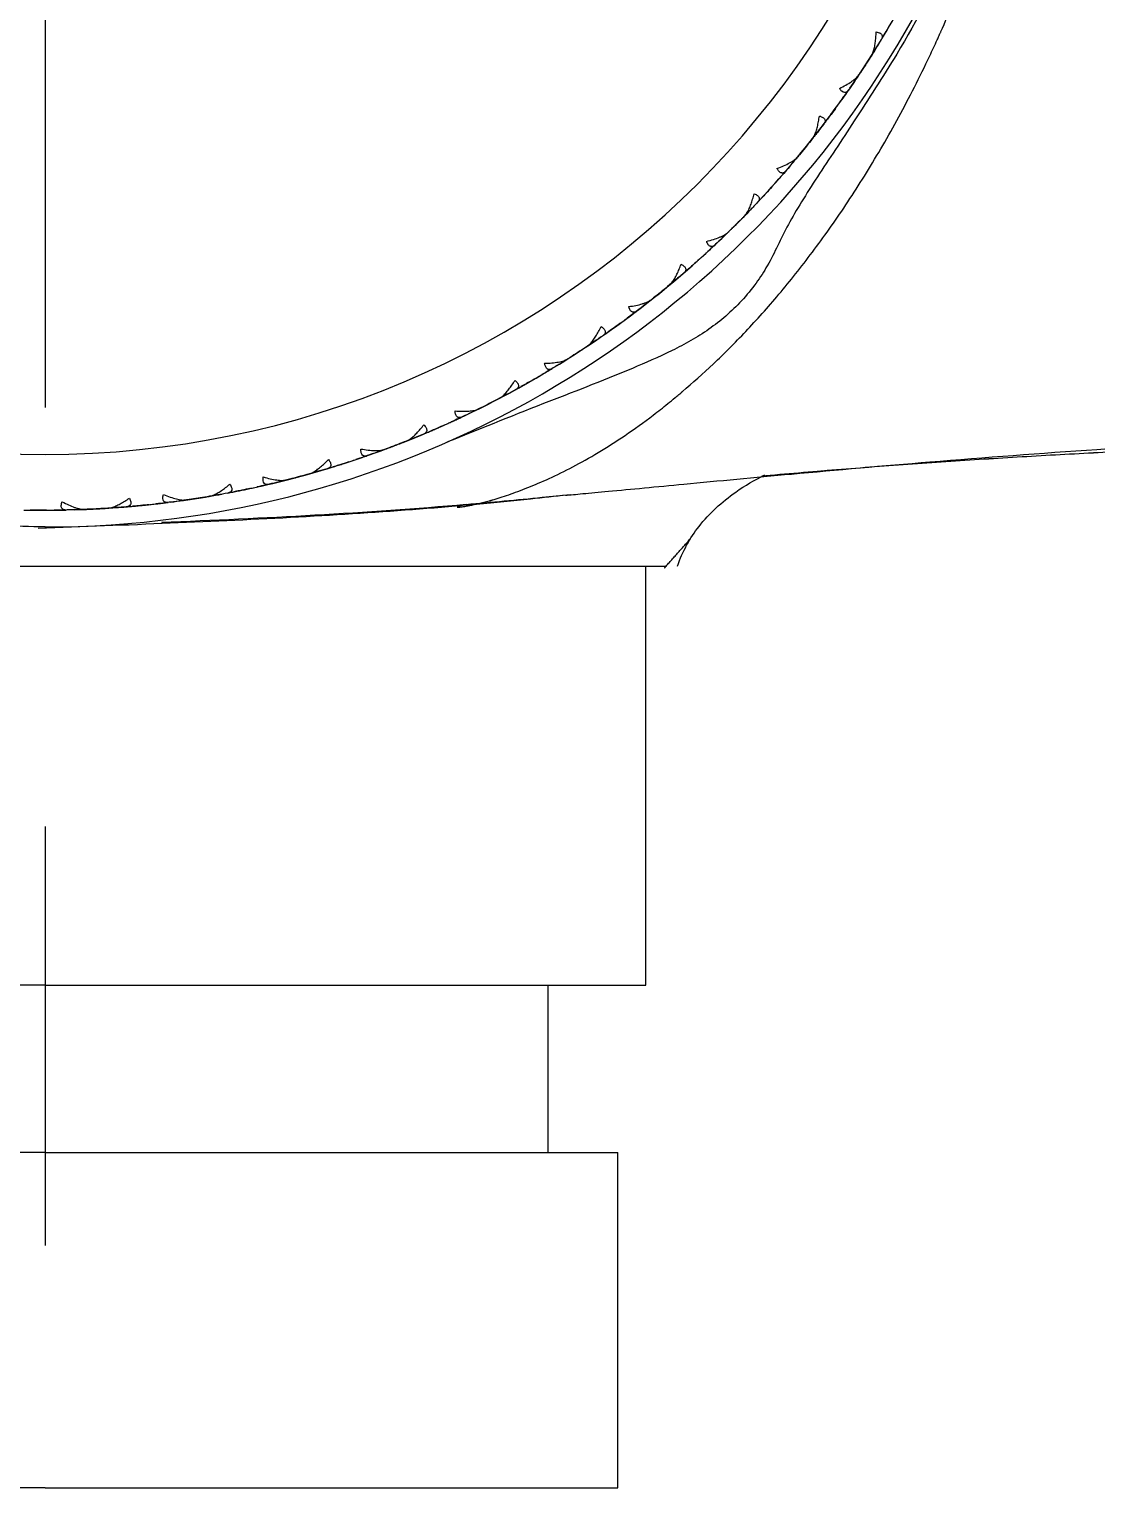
# Model space of a CAD drawing. Extents: x 6453 to 7582, y 0 to 827.
# Drawn here: x 7143.79 to 7162.87, y 182.26 to 208.37 of the extents above; entities that cross this region are included whole.
import ezdxf

# ---------------------------------------------------------------- set-up
doc = ezdxf.new("R2010")
doc.units = 0
doc.header["$LTSCALE"] = 30
doc.header["$MEASUREMENT"] = 0
doc.header["$PDMODE"] = 3
doc.header["$PDSIZE"] = -10
doc.linetypes.add('CENTER', pattern=[2, 1.25, -0.25, 0.25, -0.25])
doc.layers.get('0').update_dxf_attribs({"linetype": 'CONTINUOUS'})
doc.layers.get('DEFPOINTS').update_dxf_attribs({"linetype": 'CONTINUOUS'})
doc.layers.add('1', color=7, linetype='CONTINUOUS')
doc.layers.add('DEF_LAYER_ASSEM_MEMBER', color=7, linetype='CONTINUOUS')
doc.styles.add('Daelim Dimension', font='')
doc.styles.get('Daelim Dimension').set_extended_font_data('나눔고딕')
doc.dimstyles.new('DEFAULT', dxfattribs={"dimscale": 2, "dimtxt": 2, "dimasz": 2, "dimexe": 0, "dimexo": 2, "dimgap": 1, "dimtad": 1, "dimdec": 1, "dimzin": 9, "dimdsep": 46, "dimtxsty": 'Daelim Dimension', "dimcen": 0.5, "dimclrd": 252, "dimclre": 252, "dimclrt": 3, "dimadec": 1, "dimazin": 0, "dimtfac": 1, "dimtdec": 1, "dimtix": 1, "dimtmove": 0, "dimatfit": 3, "dimfxl": 1, "dimtolj": 1, "dimtzin": 1, "dimlwd": 9, "dimlwe": 9, "dimarcsym": 0})

# ---------------------------------------------------------------- blocks, each defined once
blk = doc.blocks.new('*D50')
at = {"color": 5, "lineweight": 9, "ltscale": 0.5, "transparency": 16777216}
for p, q in [((7047.784, 198.667), (7047.784, 115.279)), ((7252.562, 152.942), (7252.562, 115.279)), ((7051.784, 117.279), (7248.562, 117.279))]:
    blk.add_line(p, q, dxfattribs=at)
at = {"color": 5, "ltscale": 0.5, "transparency": 16777216}
for points in [[(7051.784, 117.946), (7051.784, 116.612), (7047.784, 117.279)], [(7248.562, 117.946), (7248.562, 116.612), (7252.562, 117.279)]]:
    blk.add_solid(points, dxfattribs=at)
at = {"layer": 'DEFPOINTS', "color": 0, "ltscale": 0.5, "transparency": 16777216}
for p in [(7047.784, 202.667), (7252.562, 156.942), (7252.562, 117.279)]:
    blk.add_point(p, dxfattribs=at)
at = {"color": 7, "ltscale": 0.5, "transparency": 16777216, "insert": (7150.173, 124.723), "char_height": 10, "attachment_point": 5, "style": 'Daelim Dimension'}
blk.add_mtext('\\A1;205', dxfattribs=at)
blk = doc.blocks.new('*D52')
at = {"color": 5, "lineweight": 9, "ltscale": 0.5, "transparency": 16777216}
for p, q in [((7047.784, 198.667), (7047.784, 150.905)), ((7144.072, 177.263), (7144.072, 150.905)), ((7051.784, 152.905), (7140.072, 152.905))]:
    blk.add_line(p, q, dxfattribs=at)
at = {"color": 5, "ltscale": 0.5, "transparency": 16777216}
for points in [[(7051.784, 153.572), (7051.784, 152.238), (7047.784, 152.905)], [(7140.072, 153.572), (7140.072, 152.238), (7144.072, 152.905)]]:
    blk.add_solid(points, dxfattribs=at)
at = {"layer": 'DEFPOINTS', "color": 0, "ltscale": 0.5, "transparency": 16777216}
for p in [(7047.784, 202.667), (7144.072, 181.263), (7144.072, 152.905)]:
    blk.add_point(p, dxfattribs=at)
at = {"color": 7, "ltscale": 0.5, "transparency": 16777216, "insert": (7095.928, 160.348), "char_height": 10, "attachment_point": 5, "style": 'Daelim Dimension'}
blk.add_mtext('\\A1;96', dxfattribs=at)

msp = doc.modelspace()

# ---------------------------------------------------------------- linework, layer by layer
at = {"layer": '1', "color": 7, "linetype": 'Continuous', "lineweight": 18}
for p, q in [((7144.073, 199.463), (7144.072, 199.463)), ((7144.072, 198.763), (7154.822, 198.763)), ((7154.822, 191.263), (7154.822, 198.763)), ((7144.072, 191.263), (7133.322, 191.263)), ((7144.072, 191.263), (7154.822, 191.263)), ((7153.072, 188.263), (7153.072, 191.263)), ((7144.072, 188.263), (7133.822, 188.263)), ((7144.072, 188.263), (7154.322, 188.263)), ((7154.322, 182.263), (7154.322, 188.263)), ((7144.072, 182.263), (7133.822, 182.263)), ((7144.072, 182.263), (7154.322, 182.263))]:
    msp.add_line(p, q, dxfattribs=at)
at = {"layer": '1', "color": 7, "linetype": 'Continuous', "lineweight": 13}
msp.add_arc((7144.072, 217.263), 16.5, 180, 0, dxfattribs=at)
at = {"layer": '1', "color": 7, "linetype": 'Continuous', "lineweight": 18}
for start, end in [(325.3809, 330.615), (319.2413, 324.855), (313.3772, 318.6169), (301.3763, 312.8569), (289.3753, 300.8559), (281.0081, 288.8578), (277.3716, 280.4175), (269.0859, 270), (271.7381, 276.8569)]:
    msp.add_arc((7144.072, 217.263), 17.5, start, end, dxfattribs=at)
msp.add_ellipse((7144.072, 217.263), major_axis=(14.737, 9.983), ratio=1, start_param=4.116945, end_param=7.258595, dxfattribs=at)
msp.add_rational_spline([(7144.071, 199.463), (7126.272, 199.464), (7126.272, 217.264), (7126.272, 235.063), (7144.072, 235.063)], [1, 0.707115444156, 1, 0.707115444156, 1], degree=2, knots=[0, 0, 0, 0.5, 0.5, 1, 1, 1], dxfattribs=at)
at = {"layer": '1', "color": 7, "linetype": 'Continuous', "lineweight": 13}
msp.add_open_spline([(7151.607, 199.862), (7151.596, 199.861), (7151.586, 199.859), (7151.566, 199.855), (7151.557, 199.853), (7151.54, 199.849), (7151.532, 199.847), (7151.517, 199.844), (7151.51, 199.842), (7151.491, 199.838), (7151.481, 199.835), (7151.464, 199.83), (7151.445, 199.823), (7151.444, 199.819), (7151.458, 199.817), (7151.472, 199.818), (7151.516, 199.822), (7151.545, 199.826), (7151.617, 199.837), (7151.66, 199.845), (7151.758, 199.865), (7151.813, 199.878), (7151.905, 199.901), (7151.953, 199.913), (7152.013, 199.93), (7152.044, 199.939), (7152.06, 199.943), (7152.068, 199.945), (7152.072, 199.947), (7152.074, 199.947), (7152.075, 199.947), (7152.075, 199.948), (7152.075, 199.948), (7152.076, 199.948), (7152.076, 199.948), (7152.076, 199.948), (7152.165, 199.974), (7152.263, 200.005), (7152.475, 200.077), (7152.589, 200.119), (7152.952, 200.264), (7153.222, 200.386), (7153.807, 200.694), (7154.121, 200.88), (7154.615, 201.215), (7154.783, 201.336), (7155.041, 201.533), (7155.171, 201.634), (7155.324, 201.76), (7155.401, 201.824), (7155.44, 201.857), (7155.459, 201.873), (7155.469, 201.881), (7155.473, 201.885), (7155.476, 201.887), (7155.477, 201.888), (7155.658, 202.042), (7155.843, 202.207), (7156.221, 202.565), (7156.414, 202.757), (7156.805, 203.171), (7157.004, 203.393), (7157.402, 203.865), (7157.602, 204.117), (7158.002, 204.65), (7158.202, 204.931), (7158.598, 205.526), (7158.794, 205.839), (7159.181, 206.497), (7159.372, 206.841), (7159.651, 207.382), (7159.743, 207.566), (7159.879, 207.849), (7159.946, 207.992), (7160.024, 208.161), (7160.063, 208.246), (7160.082, 208.289), (7160.092, 208.31), (7160.096, 208.321), (7160.099, 208.326), (7160.1, 208.329), (7160.101, 208.331), (7160.101, 208.331), (7160.101, 208.331), (7160.101, 208.332), (7160.251, 208.668), (7160.393, 209.01), (7160.661, 209.705), (7160.786, 210.058), (7161.021, 210.773), (7161.13, 211.136), (7161.331, 211.87), (7161.423, 212.241), (7161.59, 212.992), (7161.665, 213.372), (7161.796, 214.138), (7161.853, 214.524), (7161.921, 215.108), (7161.942, 215.303), (7161.977, 215.695), (7161.992, 215.891), (7162.01, 216.187), (7162.015, 216.285), (7162.024, 216.483), (7162.028, 216.583), (7162.033, 216.732), (7162.034, 216.781), (7162.037, 216.881), (7162.038, 216.93), (7162.04, 217.08), (7162.041, 217.179), (7162.042, 217.281)], degree=3, knots=[0, 0, 0, 0, 0.007812, 0.007812, 0.015625, 0.015625, 0.023437, 0.023437, 0.03125, 0.03125, 0.046875, 0.046875, 0.0625, 0.09375, 0.09375, 0.125, 0.125, 0.15625, 0.15625, 0.1875, 0.1875, 0.21875, 0.21875, 0.234375, 0.242187, 0.246094, 0.248047, 0.249023, 0.249512, 0.249756, 0.249878, 0.249939, 0.249969, 0.249985, 0.249985, 0.25, 0.25, 0.28125, 0.28125, 0.3125, 0.3125, 0.375, 0.375, 0.4375, 0.4375, 0.46875, 0.46875, 0.484375, 0.492188, 0.496094, 0.498047, 0.499023, 0.499512, 0.499756, 0.499756, 0.5, 0.5, 0.53125, 0.53125, 0.5625, 0.5625, 0.59375, 0.59375, 0.625, 0.625, 0.65625, 0.65625, 0.6875, 0.6875, 0.71875, 0.71875, 0.734375, 0.734375, 0.742188, 0.746094, 0.748047, 0.749023, 0.749512, 0.749756, 0.749878, 0.749939, 0.749969, 0.749985, 0.749985, 0.75, 0.75, 0.78125, 0.78125, 0.8125, 0.8125, 0.84375, 0.84375, 0.875, 0.875, 0.90625, 0.90625, 0.9375, 0.9375, 0.953125, 0.953125, 0.96875, 0.96875, 0.976563, 0.976563, 0.984375, 0.984375, 0.988281, 0.988281, 0.992188, 0.992188, 1, 1, 1, 1], dxfattribs=at)
at = {"layer": '1', "color": 7, "linetype": 'Continuous', "lineweight": 18}
for points, knots in [([(7161.456, 213.438), (7161.35, 212.932), (7161.042, 211.715), (7160.381, 209.839), (7159.452, 208.123), (7158.574, 206.759), (7157.877, 205.721), (7157.322, 204.833), (7157.057, 204.198), (7156.672, 203.638), (7156.27, 203.247), (7155.958, 203.002), (7155.622, 202.789), (7155.149, 202.546), (7154.233, 202.148), (7152.845, 201.621), (7151.803, 201.197), (7151.273, 200.986)], [0, 0, 0, 0, 0.079195, 0.192437, 0.301518, 0.373948, 0.438981, 0.502172, 0.568053, 0.621801, 0.643721, 0.663576, 0.68283, 0.703027, 0.748854, 0.861425, 1, 1, 1, 1]), ([(7158.943, 208.325), (7158.969, 208.321), (7158.99, 208.314), (7159.016, 208.302), (7159.023, 208.297), (7159.036, 208.287), (7159.041, 208.281), (7159.052, 208.263), (7159.055, 208.25), (7159.052, 208.228), (7159.05, 208.22), (7159.044, 208.205), (7159.04, 208.197), (7159.035, 208.188)], [0, 0, 0, 0, 0.25, 0.25, 0.375, 0.375, 0.5, 0.5, 0.75, 0.75, 0.875, 0.875, 1, 1, 1, 1]), ([(7158.286, 207.314), (7158.326, 207.333), (7158.364, 207.353), (7158.436, 207.394), (7158.469, 207.414), (7158.514, 207.444), (7158.528, 207.455), (7158.555, 207.475), (7158.567, 207.485), (7158.601, 207.516), (7158.619, 207.536), (7158.632, 207.555)], [0, 0, 0, 0, 0.25, 0.25, 0.5, 0.5, 0.625, 0.625, 0.75, 0.75, 1, 1, 1, 1]), ([(7158.448, 207.285), (7158.437, 207.269), (7158.426, 207.257), (7158.407, 207.246), (7158.4, 207.243), (7158.39, 207.241), (7158.387, 207.241), (7158.38, 207.24), (7158.377, 207.241), (7158.359, 207.243), (7158.345, 207.25), (7158.323, 207.268), (7158.315, 207.276), (7158.304, 207.289), (7158.3, 207.293), (7158.293, 207.303), (7158.289, 207.308), (7158.286, 207.314)], [0, 0, 0, 0, 0.25, 0.25, 0.375, 0.375, 0.4375, 0.4375, 0.5, 0.5, 0.75, 0.75, 0.875, 0.875, 0.9375, 0.9375, 1, 1, 1, 1]), ([(7157.927, 206.82), (7157.952, 206.813), (7157.973, 206.804), (7157.997, 206.789), (7158.004, 206.783), (7158.015, 206.772), (7158.02, 206.766), (7158.029, 206.747), (7158.03, 206.733), (7158.026, 206.712), (7158.023, 206.704), (7158.015, 206.689), (7158.01, 206.682), (7158.005, 206.674)], [0, 0, 0, 0, 0.25, 0.25, 0.375, 0.375, 0.5, 0.5, 0.75, 0.75, 0.875, 0.875, 1, 1, 1, 1]), ([(7157.168, 205.882), (7157.21, 205.898), (7157.25, 205.914), (7157.325, 205.946), (7157.36, 205.963), (7157.408, 205.989), (7157.424, 205.997), (7157.452, 206.015), (7157.466, 206.024), (7157.502, 206.05), (7157.523, 206.068), (7157.537, 206.086)], [0, 0, 0, 0, 0.25, 0.25, 0.5, 0.5, 0.625, 0.625, 0.75, 0.75, 1, 1, 1, 1]), ([(7157.327, 205.837), (7157.314, 205.822), (7157.301, 205.812), (7157.281, 205.802), (7157.274, 205.8), (7157.264, 205.799), (7157.261, 205.799), (7157.254, 205.8), (7157.251, 205.8), (7157.233, 205.805), (7157.22, 205.813), (7157.2, 205.834), (7157.193, 205.842), (7157.184, 205.856), (7157.18, 205.86), (7157.174, 205.871), (7157.171, 205.877), (7157.168, 205.882)], [0, 0, 0, 0, 0.25, 0.25, 0.375, 0.375, 0.4375, 0.4375, 0.5, 0.5, 0.75, 0.75, 0.875, 0.875, 0.9375, 0.9375, 1, 1, 1, 1]), ([(7156.759, 205.429), (7156.784, 205.419), (7156.804, 205.408), (7156.826, 205.39), (7156.832, 205.384), (7156.842, 205.372), (7156.846, 205.365), (7156.853, 205.345), (7156.853, 205.332), (7156.846, 205.311), (7156.843, 205.304), (7156.834, 205.29), (7156.828, 205.283), (7156.821, 205.276)], [0, 0, 0, 0, 0.25, 0.25, 0.375, 0.375, 0.5, 0.5, 0.75, 0.75, 0.875, 0.875, 1, 1, 1, 1]), ([(7155.906, 204.576), (7155.95, 204.587), (7155.992, 204.598), (7156.07, 204.623), (7156.106, 204.636), (7156.157, 204.656), (7156.173, 204.663), (7156.203, 204.678), (7156.218, 204.685), (7156.257, 204.708), (7156.279, 204.724), (7156.295, 204.74)], [0, 0, 0, 0, 0.25, 0.25, 0.5, 0.5, 0.625, 0.625, 0.75, 0.75, 1, 1, 1, 1]), ([(7156.06, 204.514), (7156.045, 204.501), (7156.032, 204.491), (7156.011, 204.484), (7156.004, 204.483), (7155.994, 204.483), (7155.99, 204.483), (7155.983, 204.485), (7155.98, 204.486), (7155.964, 204.492), (7155.951, 204.502), (7155.933, 204.524), (7155.928, 204.533), (7155.919, 204.547), (7155.917, 204.553), (7155.911, 204.564), (7155.909, 204.57), (7155.906, 204.576)], [0, 0, 0, 0, 0.25, 0.25, 0.375, 0.375, 0.4375, 0.4375, 0.5, 0.5, 0.75, 0.75, 0.875, 0.875, 0.9375, 0.9375, 1, 1, 1, 1]), ([(7155.453, 204.168), (7155.476, 204.155), (7155.495, 204.142), (7155.515, 204.122), (7155.521, 204.116), (7155.529, 204.102), (7155.532, 204.095), (7155.538, 204.075), (7155.536, 204.061), (7155.527, 204.041), (7155.523, 204.034), (7155.512, 204.021), (7155.506, 204.015), (7155.499, 204.009)], [0, 0, 0, 0, 0.25, 0.25, 0.375, 0.375, 0.5, 0.5, 0.75, 0.75, 0.875, 0.875, 1, 1, 1, 1]), ([(7154.515, 203.408), (7154.56, 203.415), (7154.603, 203.422), (7154.683, 203.438), (7154.721, 203.447), (7154.773, 203.462), (7154.79, 203.468), (7154.821, 203.479), (7154.836, 203.485), (7154.878, 203.503), (7154.901, 203.516), (7154.919, 203.531)], [0, 0, 0, 0, 0.25, 0.25, 0.5, 0.5, 0.625, 0.625, 0.75, 0.75, 1, 1, 1, 1]), ([(7154.661, 203.331), (7154.646, 203.319), (7154.631, 203.311), (7154.61, 203.306), (7154.603, 203.306), (7154.592, 203.307), (7154.589, 203.308), (7154.582, 203.31), (7154.579, 203.311), (7154.563, 203.319), (7154.552, 203.33), (7154.537, 203.354), (7154.532, 203.363), (7154.525, 203.379), (7154.523, 203.384), (7154.519, 203.396), (7154.517, 203.402), (7154.515, 203.408)], [0, 0, 0, 0, 0.25, 0.25, 0.375, 0.375, 0.4375, 0.4375, 0.5, 0.5, 0.75, 0.75, 0.875, 0.875, 0.9375, 0.9375, 1, 1, 1, 1]), ([(7154.022, 203.05), (7154.043, 203.035), (7154.061, 203.02), (7154.079, 202.998), (7154.084, 202.991), (7154.091, 202.976), (7154.093, 202.969), (7154.096, 202.948), (7154.093, 202.935), (7154.082, 202.916), (7154.077, 202.91), (7154.065, 202.898), (7154.058, 202.892), (7154.051, 202.887)], [0, 0, 0, 0, 0.25, 0.25, 0.375, 0.375, 0.5, 0.5, 0.75, 0.75, 0.875, 0.875, 1, 1, 1, 1]), ([(7153.01, 202.393), (7153.055, 202.394), (7153.098, 202.397), (7153.18, 202.405), (7153.218, 202.41), (7153.272, 202.419), (7153.289, 202.423), (7153.322, 202.431), (7153.337, 202.435), (7153.38, 202.449), (7153.405, 202.46), (7153.424, 202.472)], [0, 0, 0, 0, 0.25, 0.25, 0.5, 0.5, 0.625, 0.625, 0.75, 0.75, 1, 1, 1, 1]), ([(7153.147, 202.3), (7153.13, 202.29), (7153.115, 202.284), (7153.093, 202.281), (7153.086, 202.282), (7153.076, 202.284), (7153.073, 202.285), (7153.066, 202.287), (7153.063, 202.289), (7153.048, 202.298), (7153.038, 202.311), (7153.025, 202.336), (7153.022, 202.346), (7153.017, 202.362), (7153.015, 202.368), (7153.012, 202.38), (7153.011, 202.386), (7153.01, 202.393)], [0, 0, 0, 0, 0.25, 0.25, 0.375, 0.375, 0.4375, 0.4375, 0.5, 0.5, 0.75, 0.75, 0.875, 0.875, 0.9375, 0.9375, 1, 1, 1, 1]), ([(7152.481, 202.088), (7152.502, 202.071), (7152.517, 202.054), (7152.533, 202.03), (7152.537, 202.023), (7152.543, 202.007), (7152.544, 202), (7152.545, 201.979), (7152.541, 201.966), (7152.528, 201.948), (7152.522, 201.943), (7152.509, 201.932), (7152.502, 201.927), (7152.493, 201.923)], [0, 0, 0, 0, 0.25, 0.25, 0.375, 0.375, 0.5, 0.5, 0.75, 0.75, 0.875, 0.875, 1, 1, 1, 1]), ([(7151.407, 201.54), (7151.452, 201.537), (7151.495, 201.535), (7151.577, 201.534), (7151.615, 201.535), (7151.67, 201.539), (7151.687, 201.541), (7151.721, 201.545), (7151.736, 201.548), (7151.781, 201.557), (7151.806, 201.565), (7151.827, 201.575)], [0, 0, 0, 0, 0.25, 0.25, 0.5, 0.5, 0.625, 0.625, 0.75, 0.75, 1, 1, 1, 1]), ([(7151.533, 201.433), (7151.516, 201.425), (7151.499, 201.421), (7151.478, 201.421), (7151.471, 201.421), (7151.461, 201.425), (7151.458, 201.426), (7151.452, 201.429), (7151.449, 201.431), (7151.435, 201.442), (7151.426, 201.455), (7151.416, 201.482), (7151.413, 201.492), (7151.41, 201.509), (7151.409, 201.515), (7151.408, 201.527), (7151.407, 201.533), (7151.407, 201.54)], [0, 0, 0, 0, 0.25, 0.25, 0.375, 0.375, 0.4375, 0.4375, 0.5, 0.5, 0.75, 0.75, 0.875, 0.875, 0.9375, 0.9375, 1, 1, 1, 1]), ([(7153.383, 200.03), (7153.468, 200.038), (7153.68, 200.059), (7154.353, 200.12), (7155.616, 200.242), (7157.571, 200.427), (7160.056, 200.647), (7163.04, 200.871), (7166.482, 201.069), (7169.999, 201.231), (7172.362, 201.312), (7173.438, 201.342)], [0, 0, 0, 0, 0.030146, 0.062226, 0.138041, 0.235033, 0.355154, 0.498319, 0.663021, 0.846735, 1, 1, 1, 1]), ([(7150.849, 201.292), (7150.867, 201.273), (7150.881, 201.255), (7150.894, 201.229), (7150.897, 201.221), (7150.901, 201.206), (7150.902, 201.198), (7150.901, 201.177), (7150.895, 201.165), (7150.88, 201.148), (7150.874, 201.143), (7150.86, 201.134), (7150.852, 201.13), (7150.843, 201.126)], [0, 0, 0, 0, 0.25, 0.25, 0.375, 0.375, 0.5, 0.5, 0.75, 0.75, 0.875, 0.875, 1, 1, 1, 1]), ([(7173.404, 201.096), (7171.584, 201.076), (7168.853, 201.026), (7165.215, 200.903), (7162.489, 200.776), (7160.219, 200.637), (7158.859, 200.535), (7157.952, 200.463), (7157.449, 200.421), (7156.946, 200.376), (7156.895, 200.372)], [0, 0, 0, 0, 0.330278, 0.495417, 0.660557, 0.825696, 0.908265, 0.908265, 0.990835, 1, 1, 1, 1]), ([(7173.404, 201.096), (7172.949, 201.091), (7172.493, 201.085), (7171.583, 201.071), (7171.127, 201.064), (7169.762, 201.038), (7168.853, 201.016), (7167.489, 200.977), (7167.034, 200.963), (7166.125, 200.932), (7165.67, 200.915), (7164.761, 200.879), (7164.306, 200.859), (7163.397, 200.817), (7162.489, 200.771), (7161.581, 200.719), (7160.673, 200.663), (7160.219, 200.633), (7159.312, 200.569), (7158.859, 200.535), (7158.234, 200.485), (7158.062, 200.471), (7157.89, 200.457)], [0, 0, 0, 0, 0.087877, 0.087877, 0.175755, 0.175755, 0.351509, 0.351509, 0.439387, 0.439387, 0.527264, 0.527264, 0.615141, 0.615141, 0.703019, 0.790896, 0.790896, 0.878773, 0.878773, 0.966651, 0.966651, 1, 1, 1, 1]), ([(7149.837, 200.74), (7149.819, 200.734), (7149.803, 200.731), (7149.781, 200.733), (7149.774, 200.735), (7149.765, 200.739), (7149.762, 200.741), (7149.756, 200.745), (7149.753, 200.747), (7149.741, 200.759), (7149.733, 200.773), (7149.726, 200.801), (7149.725, 200.811), (7149.723, 200.828), (7149.723, 200.834), (7149.723, 200.846), (7149.723, 200.853), (7149.723, 200.859)], [0, 0, 0, 0, 0.25, 0.25, 0.375, 0.375, 0.4375, 0.4375, 0.5, 0.5, 0.75, 0.75, 0.875, 0.875, 0.9375, 0.9375, 1, 1, 1, 1]), ([(7149.723, 200.859), (7149.767, 200.851), (7149.81, 200.845), (7149.891, 200.836), (7149.93, 200.833), (7149.984, 200.831), (7150.002, 200.831), (7150.036, 200.832), (7150.052, 200.833), (7150.097, 200.837), (7150.123, 200.843), (7150.145, 200.851)], [0, 0, 0, 0, 0.25, 0.25, 0.5, 0.5, 0.625, 0.625, 0.75, 0.75, 1, 1, 1, 1]), ([(7149.142, 200.671), (7149.159, 200.65), (7149.17, 200.631), (7149.181, 200.604), (7149.183, 200.596), (7149.186, 200.58), (7149.186, 200.572), (7149.182, 200.551), (7149.175, 200.54), (7149.159, 200.525), (7149.152, 200.521), (7149.137, 200.513), (7149.129, 200.51), (7149.12, 200.507)], [0, 0, 0, 0, 0.25, 0.25, 0.375, 0.375, 0.5, 0.5, 0.75, 0.75, 0.875, 0.875, 1, 1, 1, 1]), ([(7148.079, 200.228), (7148.06, 200.224), (7148.043, 200.223), (7148.022, 200.227), (7148.015, 200.229), (7148.006, 200.234), (7148.004, 200.236), (7147.998, 200.241), (7147.996, 200.243), (7147.985, 200.257), (7147.979, 200.272), (7147.974, 200.3), (7147.974, 200.31), (7147.974, 200.327), (7147.975, 200.333), (7147.976, 200.346), (7147.976, 200.352), (7147.977, 200.358)], [0, 0, 0, 0, 0.25, 0.25, 0.375, 0.375, 0.4375, 0.4375, 0.5, 0.5, 0.75, 0.75, 0.875, 0.875, 0.9375, 0.9375, 1, 1, 1, 1]), ([(7147.977, 200.358), (7148.021, 200.346), (7148.062, 200.335), (7148.142, 200.317), (7148.18, 200.31), (7148.234, 200.303), (7148.252, 200.301), (7148.285, 200.298), (7148.301, 200.298), (7148.347, 200.298), (7148.374, 200.3), (7148.396, 200.306)], [0, 0, 0, 0, 0.25, 0.25, 0.5, 0.5, 0.625, 0.625, 0.75, 0.75, 1, 1, 1, 1]), ([(7155.387, 198.763), (7155.477, 199.026), (7155.754, 199.521), (7156.325, 200.046), (7156.77, 200.307), (7156.953, 200.397)], [0, 0, 0, 0, 0.353439, 0.745139, 1, 1, 1, 1]), ([(7153.412, 200.033), (7153.199, 200.009), (7152.372, 199.918), (7150.808, 199.776), (7148.63, 199.632), (7146.318, 199.527), (7144.748, 199.465), (7143.951, 199.438)], [0, 0, 0, 0, 0.08247, 0.312413, 0.541801, 0.770982, 1, 1, 1, 1]), ([(7146.276, 199.903), (7146.257, 199.9), (7146.24, 199.901), (7146.219, 199.907), (7146.213, 199.911), (7146.205, 199.917), (7146.202, 199.919), (7146.197, 199.924), (7146.195, 199.926), (7146.185, 199.941), (7146.181, 199.957), (7146.18, 199.985), (7146.18, 199.995), (7146.183, 200.012), (7146.183, 200.018), (7146.186, 200.03), (7146.187, 200.036), (7146.189, 200.043)], [0, 0, 0, 0, 0.25, 0.25, 0.375, 0.375, 0.4375, 0.4375, 0.5, 0.5, 0.75, 0.75, 0.875, 0.875, 0.9375, 0.9375, 1, 1, 1, 1]), ([(7146.189, 200.043), (7146.231, 200.026), (7146.271, 200.011), (7146.349, 199.985), (7146.386, 199.974), (7146.439, 199.961), (7146.456, 199.957), (7146.489, 199.951), (7146.505, 199.949), (7146.55, 199.944), (7146.577, 199.943), (7146.6, 199.947)], [0, 0, 0, 0, 0.25, 0.25, 0.5, 0.5, 0.625, 0.625, 0.75, 0.75, 1, 1, 1, 1]), ([(7147.38, 200.232), (7147.394, 200.209), (7147.404, 200.189), (7147.412, 200.161), (7147.413, 200.153), (7147.414, 200.136), (7147.413, 200.129), (7147.407, 200.109), (7147.399, 200.098), (7147.381, 200.085), (7147.374, 200.081), (7147.359, 200.075), (7147.35, 200.073), (7147.34, 200.071)], [0, 0, 0, 0, 0.25, 0.25, 0.375, 0.375, 0.5, 0.5, 0.75, 0.75, 0.875, 0.875, 1, 1, 1, 1]), ([(7153.468, 200.038), (7153.302, 200.022), (7153.136, 200.005), (7152.515, 199.944), (7152.06, 199.901), (7151.607, 199.862)], [0, 0, 0, 0, 0.268337, 0.268337, 1, 1, 1, 1]), ([(7144.449, 199.767), (7144.43, 199.767), (7144.414, 199.769), (7144.394, 199.778), (7144.388, 199.782), (7144.38, 199.789), (7144.378, 199.791), (7144.373, 199.797), (7144.371, 199.799), (7144.363, 199.815), (7144.361, 199.831), (7144.362, 199.859), (7144.364, 199.87), (7144.368, 199.886), (7144.369, 199.892), (7144.373, 199.904), (7144.375, 199.91), (7144.377, 199.916)], [0, 0, 0, 0, 0.25, 0.25, 0.375, 0.375, 0.4375, 0.4375, 0.5, 0.5, 0.75, 0.75, 0.875, 0.875, 0.9375, 0.9375, 1, 1, 1, 1]), ([(7144.377, 199.916), (7144.417, 199.895), (7144.456, 199.876), (7144.53, 199.842), (7144.566, 199.827), (7144.617, 199.808), (7144.634, 199.803), (7144.666, 199.793), (7144.682, 199.789), (7144.726, 199.78), (7144.753, 199.777), (7144.776, 199.777)], [0, 0, 0, 0, 0.25, 0.25, 0.5, 0.5, 0.625, 0.625, 0.75, 0.75, 1, 1, 1, 1]), ([(7145.582, 199.979), (7145.593, 199.955), (7145.601, 199.934), (7145.606, 199.906), (7145.606, 199.897), (7145.605, 199.881), (7145.604, 199.874), (7145.596, 199.854), (7145.587, 199.844), (7145.567, 199.833), (7145.56, 199.83), (7145.544, 199.826), (7145.535, 199.825), (7145.525, 199.824)], [0, 0, 0, 0, 0.25, 0.25, 0.375, 0.375, 0.5, 0.5, 0.75, 0.75, 0.875, 0.875, 1, 1, 1, 1]), ([(7144.081, 199.442), (7144.081, 199.442), (7144.081, 199.444), (7144.081, 199.448), (7144.081, 199.453), (7144.081, 199.457), (7144.081, 199.46), (7144.081, 199.462), (7144.081, 199.463), (7144.081, 199.463), (7144.081, 199.463)], [0, 0, 0, 0, 0.022142, 0.164411, 0.305819, 0.446365, 0.586051, 0.724881, 0.862861, 1, 1, 1, 1]), ([(7132.755, 198.763), (7132.755, 198.763), (7132.774, 198.763), (7132.848, 198.763), (7132.903, 198.763), (7133.049, 198.763), (7133.14, 198.763), (7133.276, 198.763), (7133.319, 198.763), (7133.364, 198.763), (7133.395, 198.763), (7133.41, 198.763), (7133.49, 198.763), (7133.557, 198.763), (7133.773, 198.763), (7133.933, 198.763), (7134.284, 198.763), (7134.475, 198.763), (7134.786, 198.763), (7134.893, 198.763), (7135.06, 198.763), (7135.117, 198.763), (7135.204, 198.763), (7135.233, 198.763), (7135.291, 198.763), (7135.557, 198.763), (7135.839, 198.763), (7136.363, 198.763), (7136.637, 198.763), (7137.208, 198.763), (7137.505, 198.763), (7137.89, 198.763), (7137.968, 198.763), (7138.125, 198.763), (7138.204, 198.763), (7138.442, 198.763), (7138.602, 198.763), (7139.089, 198.763), (7139.42, 198.763), (7139.925, 198.763), (7140.096, 198.763), (7140.439, 198.763), (7140.613, 198.763), (7140.963, 198.763), (7141.139, 198.763), (7141.407, 198.763), (7141.496, 198.763), (7141.677, 198.763), (7141.767, 198.763), (7142.221, 198.763), (7142.587, 198.763), (7143.141, 198.763), (7143.327, 198.763), (7143.7, 198.763), (7143.887, 198.763), (7144.076, 198.763)], [0, 0, 0, 0, 0.0625, 0.0625, 0.125, 0.125, 0.1875, 0.1875, 0.203125, 0.210937, 0.210937, 0.21875, 0.21875, 0.25, 0.25, 0.3125, 0.3125, 0.375, 0.375, 0.40625, 0.40625, 0.421875, 0.421875, 0.429687, 0.429687, 0.4375, 0.5, 0.5, 0.5625, 0.5625, 0.625, 0.625, 0.640625, 0.640625, 0.65625, 0.65625, 0.6875, 0.6875, 0.75, 0.75, 0.78125, 0.78125, 0.8125, 0.8125, 0.84375, 0.84375, 0.859375, 0.859375, 0.875, 0.875, 0.9375, 0.9375, 0.96875, 0.96875, 1, 1, 1, 1]), ([(7144.076, 198.763), (7144.453, 198.763), (7145.199, 198.763), (7145.931, 198.763), (7146.656, 198.763), (7147.015, 198.763), (7147.548, 198.763), (7147.724, 198.763), (7147.944, 198.763), (7147.988, 198.763), (7148.076, 198.763), (7148.206, 198.763), (7148.336, 198.763), (7148.764, 198.763), (7149.097, 198.763), (7149.744, 198.763), (7150.059, 198.763), (7150.67, 198.763), (7150.966, 198.763), (7151.325, 198.763), (7151.396, 198.763), (7151.536, 198.763), (7151.745, 198.763), (7151.945, 198.763), (7152.335, 198.763), (7152.581, 198.763), (7153.046, 198.763), (7153.265, 198.763), (7153.573, 198.763), (7153.673, 198.763), (7153.792, 198.763), (7153.816, 198.763), (7153.863, 198.763), (7153.887, 198.763), (7153.956, 198.763), (7154, 198.763), (7154.22, 198.763), (7154.378, 198.763), (7154.661, 198.763), (7154.786, 198.763), (7155.001, 198.763), (7155.092, 198.763), (7155.175, 198.763), (7155.185, 198.763), (7155.194, 198.763)], [0, 0, 0, 0, 0.070744, 0.141488, 0.141488, 0.212232, 0.212232, 0.247604, 0.247604, 0.256447, 0.256447, 0.26529, 0.282975, 0.282975, 0.353719, 0.353719, 0.424463, 0.424463, 0.495207, 0.495207, 0.512893, 0.512893, 0.530579, 0.565951, 0.565951, 0.636695, 0.636695, 0.707439, 0.707439, 0.742811, 0.742811, 0.751654, 0.751654, 0.760497, 0.760497, 0.778183, 0.778183, 0.848926, 0.848926, 0.91967, 0.91967, 0.990414, 0.990414, 1, 1, 1, 1])]:
    msp.add_open_spline(points, degree=3, knots=knots, dxfattribs=at)
for points, weights in [([(7159.035, 208.188), (7159.231, 208.511), (7159.413, 208.842)], [1, 0.999767428635, 1]), ([(7158.632, 207.555), (7158.75, 207.731), (7158.863, 207.911)], [1, 0.999926457479, 1]), ([(7158.005, 206.674), (7158.233, 206.975), (7158.448, 207.285)], [1, 0.999767428635, 1]), ([(7157.537, 206.086), (7157.673, 206.249), (7157.805, 206.416)], [1, 0.999926457479, 1]), ([(7156.821, 205.276), (7157.08, 205.551), (7157.327, 205.837)], [1, 0.999767428635, 1]), ([(7156.295, 204.74), (7156.447, 204.888), (7156.596, 205.04)], [1, 0.999926457479, 1]), ([(7155.499, 204.009), (7155.784, 204.255), (7156.06, 204.514)], [1, 0.999767428635, 1]), ([(7154.919, 203.531), (7155.086, 203.662), (7155.249, 203.798)], [1, 0.999926457479, 1]), ([(7154.051, 202.887), (7154.361, 203.102), (7154.661, 203.331)], [1, 0.999767428635, 1]), ([(7153.424, 202.472), (7153.604, 202.585), (7153.78, 202.703)], [1, 0.999926457478, 1]), ([(7152.493, 201.923), (7152.824, 202.104), (7153.147, 202.3)], [1, 0.999767428635, 1]), ([(7151.827, 201.575), (7152.017, 201.67), (7152.205, 201.768)], [1, 0.999926457479, 1]), ([(7150.843, 201.126), (7151.192, 201.273), (7151.533, 201.433)], [1, 0.999767428635, 1]), ([(7150.145, 200.851), (7150.344, 200.924), (7150.541, 201.003)], [1, 0.999926457479, 1]), ([(7149.12, 200.507), (7149.481, 200.616), (7149.837, 200.74)], [1, 0.999767428635, 1]), ([(7148.396, 200.306), (7148.602, 200.358), (7148.806, 200.416)], [1, 0.999926457479, 1]), ([(7146.6, 199.947), (7146.81, 199.977), (7147.019, 200.013)], [1, 0.999926457479, 1]), ([(7147.34, 200.071), (7147.711, 200.142), (7148.079, 200.228)], [1, 0.999767428635, 1]), ([(7143.695, 199.767), (7144.072, 199.759), (7144.449, 199.767)], [1, 0.999767428635, 1]), ([(7144.776, 199.777), (7144.988, 199.786), (7145.2, 199.8)], [1, 0.999926457479, 1]), ([(7145.525, 199.824), (7145.902, 199.855), (7146.276, 199.903)], [1, 0.999767428635, 1])]:
    msp.add_rational_spline(points, weights, degree=2, dxfattribs=at)
for points, degree in [([(7159.146, 208.373), (7159.127, 208.342), (7159.109, 208.311), (7159.091, 208.281)], 3), ([(7159.035, 208.188), (7159.003, 208.135), (7158.938, 208.029), (7158.871, 207.922), (7158.837, 207.869)], 3), ([(7158.863, 207.911), (7158.874, 207.927), (7158.892, 207.968), (7158.913, 208.044), (7158.928, 208.131), (7158.938, 208.224), (7158.941, 208.291), (7158.943, 208.325)], 3), ([(7158.837, 207.869), (7158.808, 207.823), (7158.778, 207.778), (7158.749, 207.732)], 3), ([(7158.659, 207.596), (7158.625, 207.544), (7158.555, 207.44), (7158.484, 207.336), (7158.448, 207.285)], 3), ([(7158.749, 207.732), (7158.719, 207.687), (7158.69, 207.642), (7158.66, 207.596)], 3), ([(7158.504, 207.365), (7158.445, 207.28), (7158.385, 207.194), (7158.324, 207.109)], 3), ([(7157.805, 206.416), (7157.817, 206.431), (7157.839, 206.47), (7157.868, 206.543), (7157.892, 206.628), (7157.911, 206.72), (7157.922, 206.786), (7157.927, 206.82)], 3), ([(7158.134, 206.846), (7158.113, 206.818), (7158.092, 206.789), (7158.07, 206.761)], 3), ([(7158.23, 206.977), (7158.199, 206.934), (7158.167, 206.891), (7158.136, 206.849)], 3), ([(7158.245, 206.998), (7158.24, 206.991), (7158.235, 206.984), (7158.23, 206.977)], 3), ([(7158.005, 206.674), (7157.967, 206.625), (7157.891, 206.526), (7157.813, 206.427), (7157.774, 206.377)], 3), ([(7157.774, 206.377), (7157.74, 206.334), (7157.706, 206.292), (7157.672, 206.25)], 3), ([(7157.569, 206.124), (7157.529, 206.075), (7157.448, 205.978), (7157.367, 205.884), (7157.327, 205.837)], 3), ([(7157.672, 206.25), (7157.638, 206.208), (7157.604, 206.166), (7157.569, 206.125)], 3), ([(7157.392, 205.913), (7157.324, 205.833), (7157.255, 205.754), (7157.185, 205.675)], 3), ([(7157.077, 205.553), (7157.041, 205.514), (7157.005, 205.474), (7156.968, 205.434)], 3), ([(7157.094, 205.573), (7157.089, 205.566), (7157.083, 205.56), (7157.077, 205.553)], 3), ([(7156.821, 205.276), (7156.778, 205.23), (7156.692, 205.139), (7156.605, 205.049), (7156.561, 205.005)], 3), ([(7156.596, 205.04), (7156.609, 205.054), (7156.636, 205.09), (7156.672, 205.16), (7156.704, 205.241), (7156.733, 205.331), (7156.751, 205.396), (7156.759, 205.429)], 3), ([(7156.968, 205.433), (7156.944, 205.407), (7156.92, 205.381), (7156.896, 205.355)], 3), ([(7156.561, 205.004), (7156.523, 204.966), (7156.484, 204.927), (7156.446, 204.889)], 3), ([(7156.331, 204.774), (7156.285, 204.73), (7156.195, 204.642), (7156.105, 204.556), (7156.06, 204.514)], 3), ([(7156.446, 204.889), (7156.408, 204.851), (7156.37, 204.813), (7156.331, 204.775)], 3), ([(7156.127, 204.578), (7156.052, 204.507), (7155.977, 204.437), (7155.902, 204.367)], 3), ([(7155.782, 204.258), (7155.742, 204.223), (7155.703, 204.187), (7155.663, 204.152)], 3), ([(7155.801, 204.276), (7155.795, 204.27), (7155.788, 204.264), (7155.782, 204.258)], 3), ([(7155.499, 204.009), (7155.451, 203.968), (7155.355, 203.886), (7155.259, 203.806), (7155.211, 203.766)], 3), ([(7155.249, 203.798), (7155.264, 203.81), (7155.294, 203.843), (7155.338, 203.909), (7155.379, 203.987), (7155.417, 204.073), (7155.441, 204.135), (7155.453, 204.168)], 3), ([(7155.661, 204.15), (7155.634, 204.127), (7155.608, 204.103), (7155.581, 204.08)], 3), ([(7155.211, 203.766), (7155.169, 203.731), (7155.127, 203.697), (7155.085, 203.663)], 3), ([(7154.958, 203.561), (7154.908, 203.522), (7154.809, 203.444), (7154.711, 203.368), (7154.661, 203.331)], 3), ([(7155.085, 203.663), (7155.043, 203.629), (7155.002, 203.596), (7154.96, 203.563)], 3), ([(7154.735, 203.387), (7154.653, 203.324), (7154.571, 203.262), (7154.489, 203.201)], 3), ([(7154.051, 202.887), (7153.999, 202.851), (7153.896, 202.781), (7153.792, 202.711), (7153.739, 202.676)], 3), ([(7153.78, 202.703), (7153.797, 202.714), (7153.83, 202.744), (7153.88, 202.805), (7153.929, 202.878), (7153.976, 202.959), (7154.007, 203.019), (7154.022, 203.05)], 3), ([(7154.227, 203.011), (7154.198, 202.99), (7154.168, 202.97), (7154.139, 202.949)], 3), ([(7154.358, 203.105), (7154.315, 203.074), (7154.271, 203.042), (7154.227, 203.011)], 3), ([(7154.379, 203.121), (7154.372, 203.116), (7154.365, 203.111), (7154.358, 203.105)], 3), ([(7153.739, 202.676), (7153.694, 202.646), (7153.649, 202.616), (7153.603, 202.587)], 3), ([(7153.466, 202.498), (7153.413, 202.465), (7153.307, 202.398), (7153.2, 202.332), (7153.147, 202.3)], 3), ([(7153.603, 202.587), (7153.558, 202.557), (7153.512, 202.528), (7153.467, 202.499)], 3), ([(7152.822, 202.108), (7152.776, 202.081), (7152.73, 202.055), (7152.684, 202.029)], 3), ([(7152.844, 202.121), (7152.837, 202.116), (7152.829, 202.112), (7152.822, 202.108)], 3), ([(7153.23, 202.351), (7153.142, 202.297), (7153.052, 202.243), (7152.962, 202.19)], 3), ([(7152.493, 201.923), (7152.438, 201.892), (7152.328, 201.833), (7152.217, 201.774), (7152.162, 201.745)], 3), ([(7152.205, 201.768), (7152.223, 201.777), (7152.259, 201.803), (7152.315, 201.859), (7152.371, 201.926), (7152.426, 202.002), (7152.463, 202.058), (7152.481, 202.088)], 3), ([(7152.681, 202.027), (7152.65, 202.01), (7152.619, 201.992), (7152.587, 201.975)], 3), ([(7151.871, 201.597), (7151.815, 201.57), (7151.703, 201.514), (7151.59, 201.46), (7151.533, 201.433)], 3), ([(7152.017, 201.671), (7151.969, 201.646), (7151.92, 201.622), (7151.872, 201.598)], 3), ([(7152.161, 201.745), (7152.113, 201.72), (7152.065, 201.695), (7152.017, 201.671)], 3), ([(7151.617, 201.473), (7151.524, 201.429), (7151.431, 201.385), (7151.338, 201.343)], 3), ([(7150.843, 201.126), (7150.785, 201.102), (7150.669, 201.054), (7150.553, 201.008), (7150.495, 200.985)], 3), ([(7150.541, 201.003), (7150.559, 201.01), (7150.598, 201.032), (7150.66, 201.081), (7150.723, 201.143), (7150.785, 201.212), (7150.828, 201.265), (7150.849, 201.292)], 3), ([(7151.041, 201.211), (7151.009, 201.197), (7150.976, 201.182), (7150.942, 201.168)], 3), ([(7151.19, 201.276), (7151.141, 201.254), (7151.091, 201.233), (7151.042, 201.211)], 3), ([(7151.213, 201.287), (7151.206, 201.283), (7151.198, 201.28), (7151.19, 201.276)], 3), ([(7150.191, 200.868), (7150.133, 200.846), (7150.015, 200.803), (7149.897, 200.761), (7149.837, 200.74)], 3), ([(7150.343, 200.926), (7150.293, 200.906), (7150.242, 200.887), (7150.192, 200.868)], 3), ([(7150.495, 200.985), (7150.445, 200.965), (7150.394, 200.945), (7150.343, 200.926)], 3), ([(7148.806, 200.416), (7148.825, 200.421), (7148.866, 200.439), (7148.932, 200.481), (7149.001, 200.536), (7149.071, 200.599), (7149.119, 200.646), (7149.142, 200.671)], 3), ([(7149.325, 200.57), (7149.291, 200.56), (7149.257, 200.549), (7149.223, 200.539)], 3), ([(7149.48, 200.62), (7149.428, 200.603), (7149.377, 200.587), (7149.326, 200.571)], 3), ([(7149.504, 200.628), (7149.496, 200.625), (7149.488, 200.622), (7149.48, 200.62)], 3), ([(7149.925, 200.771), (7149.828, 200.737), (7149.731, 200.703), (7149.634, 200.671)], 3), ([(7148.444, 200.318), (7148.383, 200.302), (7148.261, 200.272), (7148.139, 200.242), (7148.079, 200.228)], 3), ([(7148.601, 200.36), (7148.549, 200.346), (7148.498, 200.332), (7148.446, 200.319)], 3), ([(7148.758, 200.402), (7148.706, 200.388), (7148.654, 200.374), (7148.601, 200.36)], 3), ([(7149.12, 200.507), (7149.059, 200.489), (7148.939, 200.453), (7148.819, 200.419), (7148.759, 200.402)], 3), ([(7147.34, 200.071), (7147.279, 200.059), (7147.155, 200.037), (7147.032, 200.015), (7146.97, 200.005)], 3), ([(7147.019, 200.013), (7147.038, 200.017), (7147.081, 200.03), (7147.151, 200.065), (7147.226, 200.112), (7147.302, 200.167), (7147.354, 200.21), (7147.38, 200.232)], 3), ([(7147.552, 200.113), (7147.517, 200.106), (7147.482, 200.099), (7147.447, 200.092)], 3), ([(7147.71, 200.146), (7147.658, 200.134), (7147.605, 200.124), (7147.552, 200.113)], 3), ([(7147.736, 200.151), (7147.727, 200.149), (7147.719, 200.147), (7147.71, 200.146)], 3), ([(7148.169, 200.25), (7148.069, 200.226), (7147.969, 200.202), (7147.869, 200.18)], 3), ([(7143.91, 199.764), (7143.874, 199.764), (7143.839, 199.765), (7143.803, 199.765)], 3), ([(7144.072, 199.763), (7144.019, 199.763), (7143.966, 199.764), (7143.913, 199.764)], 3), ([(7144.098, 199.763), (7144.089, 199.763), (7144.081, 199.763), (7144.072, 199.763)], 3), ([(7144.543, 199.77), (7144.439, 199.767), (7144.337, 199.765), (7144.234, 199.764)], 3), ([(7144.825, 199.779), (7144.762, 199.777), (7144.636, 199.772), (7144.512, 199.769), (7144.449, 199.767)], 3), ([(7144.988, 199.787), (7144.934, 199.784), (7144.881, 199.782), (7144.827, 199.78)], 3), ([(7145.149, 199.796), (7145.095, 199.793), (7145.041, 199.79), (7144.988, 199.787)], 3), ([(7145.525, 199.824), (7145.463, 199.819), (7145.338, 199.809), (7145.213, 199.8), (7145.151, 199.797)], 3), ([(7145.2, 199.8), (7145.219, 199.801), (7145.263, 199.81), (7145.337, 199.838), (7145.416, 199.877), (7145.497, 199.923), (7145.553, 199.96), (7145.582, 199.979)], 3), ([(7145.74, 199.843), (7145.704, 199.84), (7145.669, 199.836), (7145.634, 199.833)], 3), ([(7145.901, 199.859), (7145.848, 199.854), (7145.794, 199.848), (7145.741, 199.843)], 3), ([(7145.927, 199.862), (7145.918, 199.861), (7145.91, 199.86), (7145.901, 199.859)], 3), ([(7146.368, 199.915), (7146.266, 199.901), (7146.164, 199.888), (7146.062, 199.877)], 3), ([(7151.607, 199.863), (7149.814, 199.708), (7148, 199.617), (7146.157, 199.542)], 3), ([(7146.649, 199.954), (7146.586, 199.945), (7146.462, 199.927), (7146.338, 199.91), (7146.276, 199.903)], 3), ([(7146.81, 199.979), (7146.757, 199.97), (7146.704, 199.962), (7146.651, 199.954)], 3), ([(7146.97, 200.005), (7146.916, 199.996), (7146.863, 199.987), (7146.81, 199.979)], 3), ([(7144.072, 199.463), (7144.072, 199.463), (7144.071, 199.463), (7144.071, 199.463)], 3), ([(7155.156, 198.731), (7155.62, 199.253)], 1), ([(7155.156, 198.73), (7155.185, 198.763)], 1)]:
    msp.add_open_spline(points, degree=degree, dxfattribs=at)
at = {"layer": 'DEF_LAYER_ASSEM_MEMBER', "color": 1, "linetype": 'CENTER', "lineweight": 5}
msp.add_line((7144.072, 239.1), (7144.072, 146.888), dxfattribs=at)

# ---------------------------------------------------------------- dimensions: what is measured, and where the dimension line sits
at = {"color": 5, "ltscale": 0.5}
for base, p2, picture, middle in [((7252.562, 117.279), (7252.562, 156.942), '*D50', (7150.173, 124.723)), ((7144.072, 152.905), (7144.072, 181.263), '*D52', (7095.928, 160.348))]:
    dim = msp.add_linear_dim(base=base, p1=(7047.784, 202.667), p2=p2, dimstyle='DEFAULT', override={"dimtxt": 5, "dimexe": 1, "dimdec": 0, "dimclrd": 5, "dimclre": 5, "dimclrt": 7}, dxfattribs=at)
    dim.commit()
    dim.dimension.update_dxf_attribs({"geometry": picture, "text_midpoint": middle})

doc.saveas('drawing.dxf')
